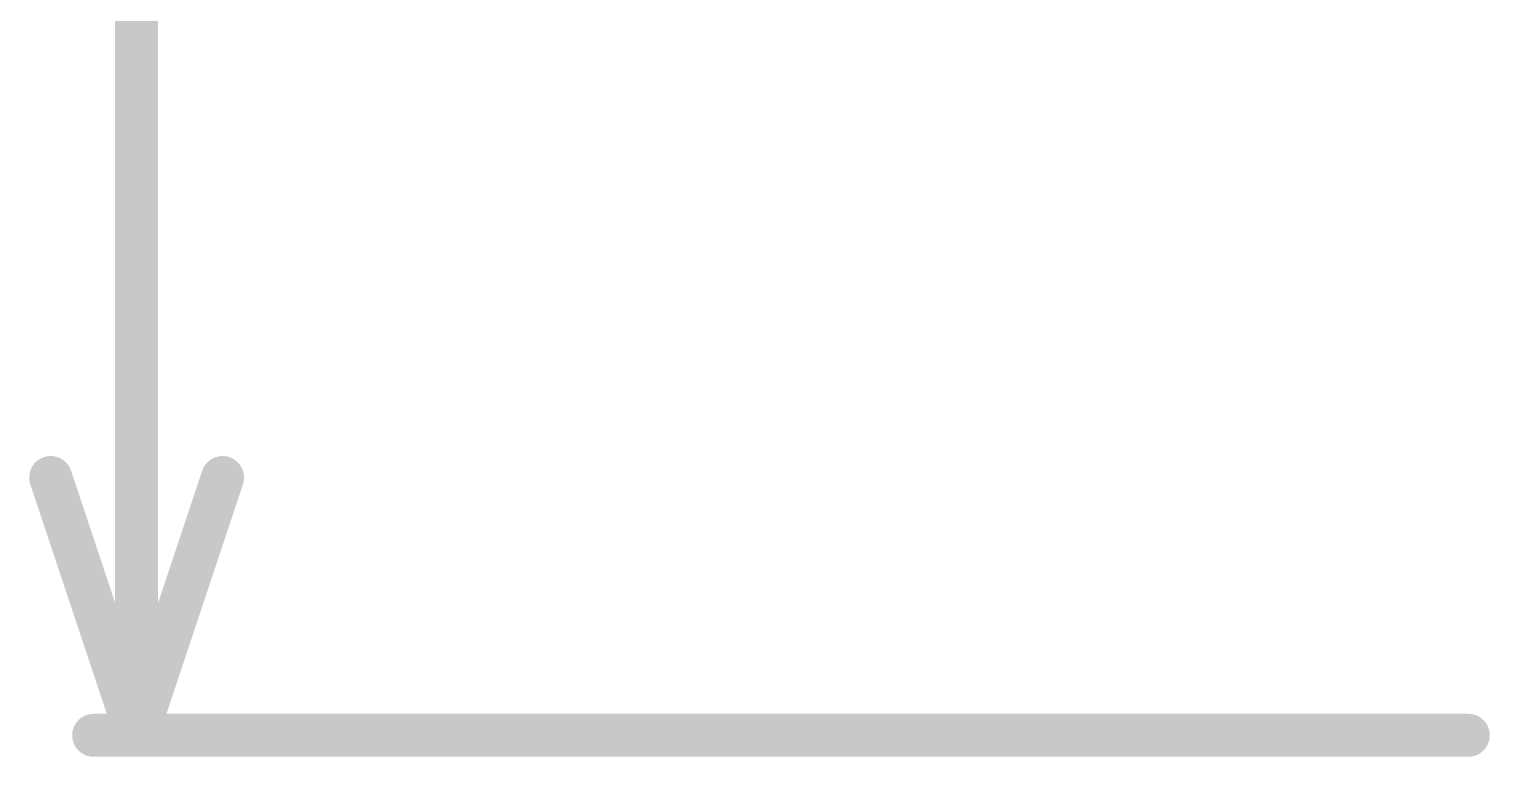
# Model space of a CAD drawing. Header units: inches. Extents: x -12 to 5355, y -7 to 5366.
# Drawn here: x -8.89 to -0.25, y -0.13 to 4.17 of the extents above; entities that cross this region are included whole.
import ezdxf

# ---------------------------------------------------------------- set-up
doc = ezdxf.new("R2010")
doc.units = ezdxf.units.IN
doc.layers.add('Dimensions', color=6, linetype='Continuous')

msp = doc.modelspace()

# ---------------------------------------------------------------- linework, layer by layer
at = {"layer": 'Dimensions'}
for points in [[(-8.255, 0, 0.254, 0.254, 0), (-8.255, 31.8659, 0.254, 0.254, 0)], [(-8.763, 1.524, 0.254, 0.254, 0), (-8.255, 0, 0.254, 0.254, 0)], [(-8.255, 0, 0.254, 0.254, 0), (-7.747, 1.524, 0.254, 0.254, 0)], [(-8.509, 0, 0.254, 0.254, 0), (-0.381, 0, 0.254, 0.254, 0)]]:
    msp.add_lwpolyline(points, format="xyseb", dxfattribs=at)
for points in [[(-8.8265, 1.524, 0.127, 0.127, 1), (-8.6995, 1.524, 0.127, 0.127, 1)], [(-7.8105, 1.524, 0.127, 0.127, 1), (-7.6835, 1.524, 0.127, 0.127, 1)], [(-8.5725, 0, 0.127, 0.127, 1), (-8.4455, 0, 0.127, 0.127, 1)], [(-8.3185, 0, 0.127, 0.127, 1), (-8.1915, 0, 0.127, 0.127, 1)], [(-8.3185, 0, 0.127, 0.127, 1), (-8.1915, 0, 0.127, 0.127, 1)], [(-8.3185, 0, 0.127, 0.127, 1), (-8.1915, 0, 0.127, 0.127, 1)], [(-0.4445, 0, 0.127, 0.127, 1), (-0.3175, 0, 0.127, 0.127, 1)]]:
    msp.add_lwpolyline(points, format="xyseb", close=True, dxfattribs=at)

doc.saveas('drawing.dxf')
